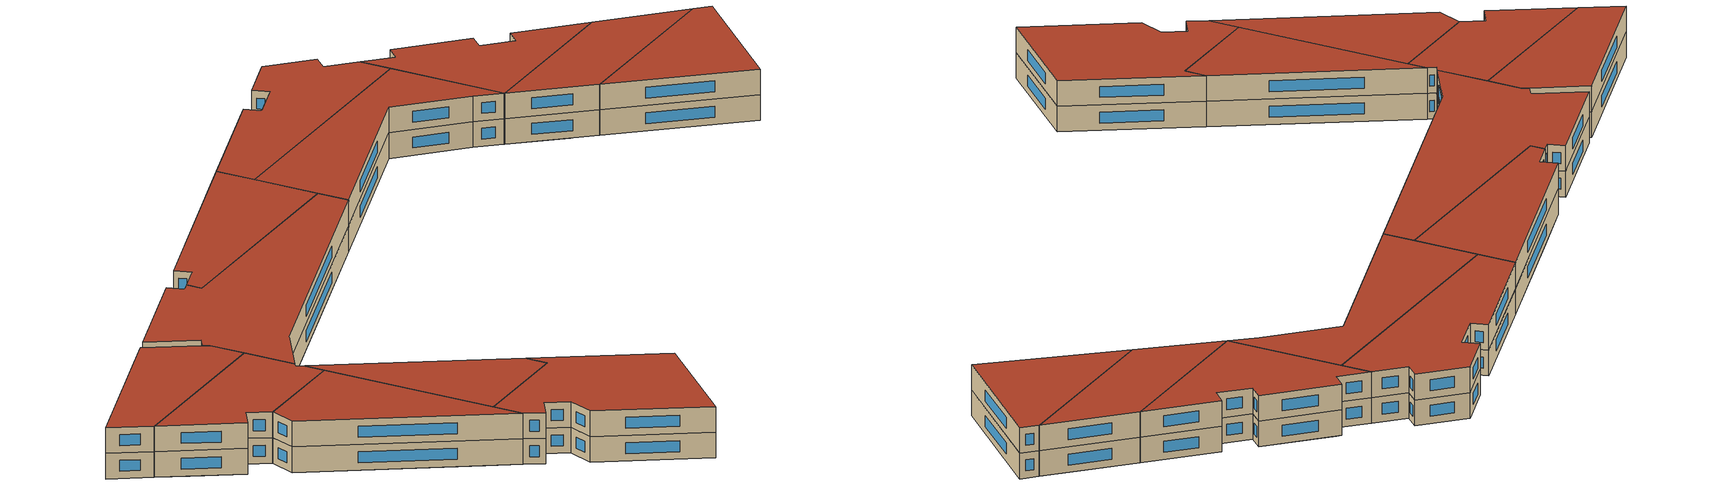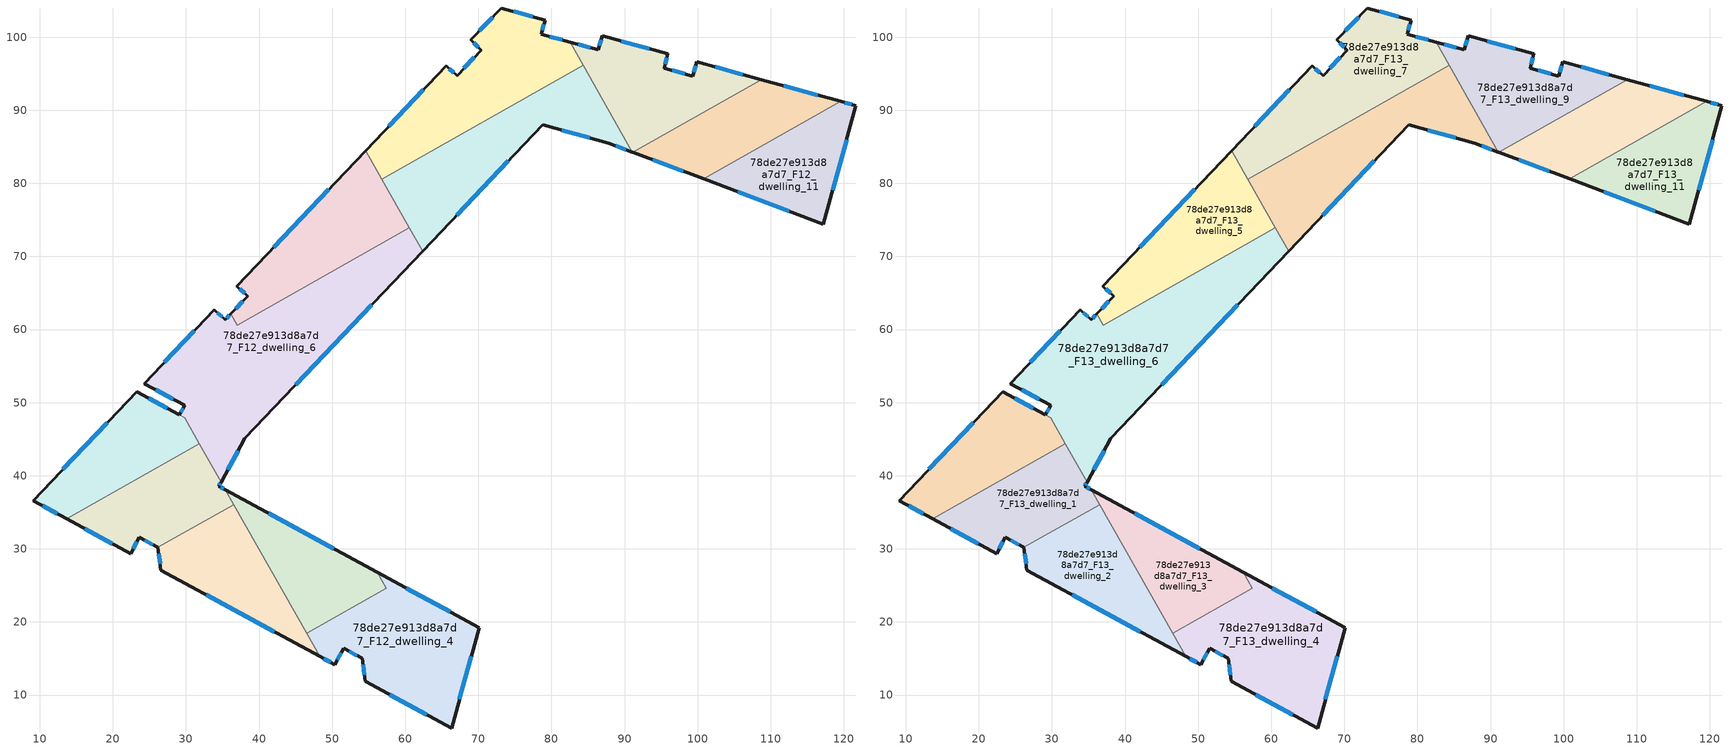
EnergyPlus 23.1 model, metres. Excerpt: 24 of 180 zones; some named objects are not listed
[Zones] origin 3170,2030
78de27e913d8a7d7_F12_dwelling_0
 floor to 78de27e913d8a7d7_F11_dwelling_0 (EU_floor_Construction): 26.29,49.87 29.99,43.33 13.67,34.1 9.08,36.6 23.26,51.52 z36
 floor to 78de27e913d8a7d7_F11_dwelling_2 (EU_floor_Construction): 29.83,47.93 31.84,44.38 29.99,43.33 26.3,49.87 29.11,48.33 z36
 wall outside (EU_wall_Construction): 29.11,48.33 23.26,51.52 9.08,36.6 13.67,34.1 z36:39
 wall to 78de27e913d8a7d7_F12_dwelling_1 (EU_wall_Construction): 13.67,34.1 31.84,44.38 z36:39
 wall to 78de27e913d8a7d7_F12_dwelling_6 (EU_wall_Construction): 29.83,47.94 29.11,48.33 / 31.84,44.38 29.83,47.93 z36:39
 window (EU_Window_Construction): 10.39,35.89 12.36,34.82 / 19.21,47.26 13.13,40.86 / 27.44,49.24 24.93,50.61 z36.86:38.14
78de27e913d8a7d7_F12_dwelling_1
 floor to 78de27e913d8a7d7_F11_dwelling_2 (EU_floor_Construction): 31.84,44.38 34.8,39.14 34.49,38.57 34.63,38.5 34.55,38.37 34.3,38.51 33.52,37.09 29.99,43.33 z36
 floor to 78de27e913d8a7d7_F11_dwelling_1 (EU_floor_Construction): 31.58,40.51 34.69,35.01 26.16,30.2 23.63,31.59 22.42,29.35 17.02,32.28 z36
 floor to 78de27e913d8a7d7_F11_dwelling_3 (EU_floor_Construction): 35.4,38.08 36.54,36.06 34.69,35.01 33.52,37.09 34.3,38.51 34.55,38.37 34.63,38.5 z36
 floor to 78de27e913d8a7d7_F11_dwelling_0 (EU_floor_Construction): 29.99,43.33 31.58,40.51 17.02,32.28 13.67,34.1 z36
 wall outside (EU_wall_Construction): 13.67,34.1 22.42,29.35 23.63,31.59 26.16,30.2 / 35.4,38.08 34.49,38.57 34.8,39.14 z36:39
 wall to 78de27e913d8a7d7_F12_dwelling_2 (EU_wall_Construction): 26.16,30.2 36.54,36.06 z36:39
 wall to 78de27e913d8a7d7_F12_dwelling_3 (EU_wall_Construction): 36.54,36.06 35.4,38.08 z36:39
 wall to 78de27e913d8a7d7_F12_dwelling_6 (EU_wall_Construction): 34.8,39.14 31.84,44.38 z36:39
 window (EU_Window_Construction): 24.35,31.19 25.44,30.59 / 22.77,29.99 23.29,30.95 / 16.17,32.74 19.92,30.71 / 34.58,38.73 34.71,38.98 / 35.14,38.22 34.75,38.43 z36.86:38.14
78de27e913d8a7d7_F12_dwelling_10
 floor to 78de27e913d8a7d7_F11_dwelling_11 (EU_floor_Construction): 116.28,92.11 97.9,81.72 97.87,81.73 95.15,86.55 108.69,94.2 z36
 floor to 78de27e913d8a7d7_F11_dwelling_12 (EU_floor_Construction): 119.56,91.21 100.82,80.62 97.9,81.72 116.28,92.11 z36
 floor to 78de27e913d8a7d7_F11_dwelling_10 (EU_floor_Construction): 95.15,86.55 97.87,81.73 91.12,84.27 z36
 wall outside (EU_wall_Construction): 119.56,91.21 108.69,94.2 / 91.12,84.27 100.82,80.62 z36:39
 wall to 78de27e913d8a7d7_F12_dwelling_9 (EU_wall_Construction): 108.69,94.2 91.12,84.27 z36:39
 wall to 78de27e913d8a7d7_F12_dwelling_11 (EU_wall_Construction): 100.82,80.62 119.56,91.21 z36:39
 window (EU_Window_Construction): 116.45,92.07 111.79,93.35 / 93.89,83.23 98.05,81.66 z36.86:38.14
78de27e913d8a7d7_F12_dwelling_11
 floor to 78de27e913d8a7d7_F11_dwelling_12 (EU_floor_Construction): 121.66,90.63 117.21,74.44 100.82,80.62 119.56,91.21 z36
 wall outside (EU_wall_Construction): 100.82,80.62 117.21,74.44 121.66,90.63 119.56,91.21 z36:39
 window (EU_Window_Construction): 121.06,90.8 120.16,91.04 / 118.48,79.07 120.39,86.01 / 105.51,78.85 112.53,76.21 z36.86:38.14
78de27e913d8a7d7_F12_dwelling_2
 floor to 78de27e913d8a7d7_F11_dwelling_1 (EU_floor_Construction): 34.69,35.01 44.74,17.22 26.58,27.09 26.16,30.2 z36
 floor to 78de27e913d8a7d7_F11_dwelling_3 (EU_floor_Construction): 36.54,36.06 43.5,23.76 41.64,22.71 34.69,35.01 z36
 floor to 78de27e913d8a7d7_F11_dwelling_4 (EU_floor_Construction): 43.5,23.76 48.28,15.31 44.74,17.22 41.64,22.72 z36
 wall outside (EU_wall_Construction): 26.16,30.2 26.58,27.09 48.28,15.3 z36:39
 wall to 78de27e913d8a7d7_F12_dwelling_4 (EU_wall_Construction): 48.28,15.3 46.51,18.43 z36:39
 wall to 78de27e913d8a7d7_F12_dwelling_3 (EU_wall_Construction): 46.51,18.43 36.54,36.06 z36:39
 window (EU_Window_Construction): 32.78,23.72 42.08,18.67 / 26.28,29.31 26.46,27.98 z36.86:38.14
78de27e913d8a7d7_F12_dwelling_3
 floor to 78de27e913d8a7d7_F11_dwelling_3 (EU_floor_Construction): 49.13,30.62 50.7,27.84 43.5,23.76 35.4,38.08 z36
 floor to 78de27e913d8a7d7_F11_dwelling_4 (EU_floor_Construction): 56.14,26.81 57.4,24.59 46.51,18.43 43.5,23.76 50.7,27.84 49.13,30.62 z36
 wall outside (EU_wall_Construction): 56.14,26.81 35.4,38.08 z36:39
 wall to 78de27e913d8a7d7_F12_dwelling_4 (EU_wall_Construction): 46.51,18.43 57.4,24.59 56.14,26.81 z36:39
 window (EU_Window_Construction): 50.22,30.03 41.33,34.86 z36.86:38.14
78de27e913d8a7d7_F12_dwelling_4
 floor to 78de27e913d8a7d7_F11_dwelling_4 (EU_floor_Construction): 70.12,19.22 66.34,5.49 54.54,11.9 54.12,15.01 51.59,16.4 50.38,14.16 48.28,15.31 46.51,18.43 57.4,24.59 56.14,26.81 z36
 wall outside (EU_wall_Construction): 48.28,15.3 50.38,14.16 51.59,16.4 54.12,15.01 54.54,11.9 66.34,5.49 70.12,19.22 56.14,26.81 z36:39
 window (EU_Window_Construction): 52.31,16 53.39,15.41 / 50.72,14.8 51.24,15.76 / 48.88,14.98 49.78,14.49 / 66.12,21.39 60.14,24.64 / 67.42,9.42 69.04,15.3 / 57.91,10.07 62.97,7.33 / 54.24,14.12 54.42,12.79 z36.86:38.14
78de27e913d8a7d7_F12_dwelling_5
 floor adiabatic (EU_floor_Construction): 54.58,84.48 58.94,76.78 44.8,68.78 42.88,72.17 z36
 floor to 78de27e913d8a7d7_F11_dwelling_5 (EU_floor_Construction): 42.88,72.17 46.42,65.91 37.04,60.61 36.15,62.18 38.42,64.58 36.98,65.96 z36
 floor to 78de27e913d8a7d7_F11_dwelling_7 (EU_floor_Construction): 58.94,76.78 60.56,73.91 46.42,65.91 44.8,68.78 z36
 wall outside (EU_wall_Construction): 54.58,84.48 36.98,65.96 38.42,64.58 36.15,62.18 z36:39
 wall to 78de27e913d8a7d7_F12_dwelling_6 (EU_wall_Construction): 36.15,62.18 37.04,60.61 60.56,73.91 z36:39
 wall to 78de27e913d8a7d7_F12_dwelling_8 (EU_wall_Construction): 60.56,73.91 56.8,80.56 z36:39
 wall to 78de27e913d8a7d7_F12_dwelling_7 (EU_wall_Construction): 56.8,80.56 54.58,84.48 z36:39
 window (EU_Window_Construction): 49.55,79.19 42.01,71.25 / 37.77,63.89 36.8,62.86 / 37.39,65.56 38.01,64.97 z36.86:38.14
78de27e913d8a7d7_F12_dwelling_6
 floor to 78de27e913d8a7d7_F11_dwelling_5 (EU_floor_Construction): 46.42,65.91 50.67,58.4 39.86,47.03 32.07,60.8 33.9,62.72 35.35,61.33 36.15,62.18 37.04,60.61 z36
 floor to 78de27e913d8a7d7_F11_dwelling_7 (EU_floor_Construction): 60.56,73.91 62.37,70.71 50.67,58.4 46.42,65.91 z36
 floor to 78de27e913d8a7d7_F11_dwelling_2 (EU_floor_Construction): 32.07,60.8 39.86,47.03 38.06,45.14 34.8,39.14 29.83,47.94 29.11,48.33 29.82,49.62 24.3,52.62 z36
 wall outside (EU_wall_Construction): 36.15,62.18 35.35,61.33 33.9,62.72 24.3,52.62 29.82,49.62 29.11,48.33 / 34.8,39.14 38.06,45.14 62.37,70.71 z36:39
 wall to 78de27e913d8a7d7_F12_dwelling_8 (EU_wall_Construction): 62.37,70.71 60.56,73.91 z36:39
 window (EU_Window_Construction): 25.87,51.76 28.24,50.47 / 31.16,59.83 27.04,55.5 / 34.94,61.73 34.31,62.32 / 35.92,61.94 35.58,61.58 / 45.01,52.45 55.42,63.4 / 35.73,40.85 37.13,43.42 / 29.61,49.25 29.31,48.7 z36.86:38.14
78de27e913d8a7d7_F12_dwelling_7
 floor to 78de27e913d8a7d7_F11_dwelling_8 (EU_floor_Construction): 79.13,102.34 78.61,100.41 82.59,99.31 83.23,98.17 65.08,87.91 62.38,92.69 65.62,96.1 67.08,94.73 70.43,98.24 68.97,99.62 73.13,104 z36
 floor adiabatic (EU_floor_Construction): 62.38,92.69 66.22,85.89 56.8,80.56 54.58,84.48 z36
 floor to 78de27e913d8a7d7_F11_dwelling_9 (EU_floor_Construction): 83.23,98.17 84.38,96.15 66.22,85.89 65.08,87.91 z36
 wall outside (EU_wall_Construction): 82.59,99.31 78.61,100.41 79.13,102.34 73.13,104 68.97,99.62 70.43,98.24 67.08,94.73 65.62,96.1 54.58,84.48 z36:39
 wall to 78de27e913d8a7d7_F12_dwelling_8 (EU_wall_Construction): 56.8,80.56 84.38,96.15 z36:39
 wall to 78de27e913d8a7d7_F12_dwelling_9 (EU_wall_Construction): 84.38,96.15 82.59,99.31 z36:39
 window (EU_Window_Construction): 69.47,97.24 68.04,95.73 / 69.39,99.23 70.01,98.64 / 71.94,102.75 70.16,100.87 / 77.41,102.81 74.84,103.52 / 78.76,100.96 78.98,101.79 / 81.45,99.62 79.75,100.09 / 62.47,92.78 57.74,87.8 / 66.67,95.12 66.04,95.71 z36.86:38.14
78de27e913d8a7d7_F12_dwelling_8
 floor to 78de27e913d8a7d7_F11_dwelling_10 (EU_floor_Construction): 86.03,93.22 91.08,84.29 87.84,85.51 78.97,87.97 79.09,88.09 78.72,88.19 78.33,88.69 78.59,88.84 78.5,88.96 z36
 floor to 78de27e913d8a7d7_F11_dwelling_9 (EU_floor_Construction): 84.38,96.15 86.03,93.22 78.5,88.96 78.59,88.84 78.33,88.69 78.72,88.19 79.09,88.09 78.97,87.97 78.81,88.01 70.17,78.92 66.22,85.89 z36
 floor to 78de27e913d8a7d7_F11_dwelling_7 (EU_floor_Construction): 68.36,82.11 70.17,78.92 62.37,70.71 58.94,76.78 z36
 floor to 78de27e913d8a7d7_F11_dwelling_6 (EU_floor_Construction): 66.22,85.89 68.36,82.11 58.94,76.78 56.8,80.56 z36
 wall outside (EU_wall_Construction): 62.37,70.71 78.81,88.01 87.84,85.51 91.08,84.29 z36:39
 wall to 78de27e913d8a7d7_F12_dwelling_9 (EU_wall_Construction): 91.08,84.29 84.38,96.15 z36:39
 window (EU_Window_Construction): 88.77,85.16 90.16,84.64 / 81.39,87.3 85.26,86.23 / 67.06,75.65 74.11,83.07 z36.86:38.14
78de27e913d8a7d7_F12_dwelling_9
 floor to 78de27e913d8a7d7_F11_dwelling_9 (EU_floor_Construction): 87.53,100.03 90.08,95.51 86.03,93.22 83.23,98.17 84.38,98.82 86.41,98.26 86.96,100.19 z36
 floor to 78de27e913d8a7d7_F11_dwelling_10 (EU_floor_Construction): 90.08,95.51 95.15,86.55 91.12,84.27 91.09,84.28 91.08,84.29 86.03,93.22 z36
 floor to 78de27e913d8a7d7_F11_dwelling_8 (EU_floor_Construction): 84.38,98.82 83.23,98.17 82.59,99.31 z36
 floor to 78de27e913d8a7d7_F11_dwelling_11 (EU_floor_Construction): 108.69,94.2 95.15,86.55 87.53,100.03 95.94,97.71 95.41,95.78 99.34,94.68 99.89,96.63 z36
 wall outside (EU_wall_Construction): 108.69,94.2 99.89,96.63 99.34,94.68 95.41,95.78 95.94,97.71 86.96,100.19 86.41,98.26 82.59,99.31 / 91.08,84.29 91.12,84.27 z36:39
 window (EU_Window_Construction): 98.22,95 96.53,95.46 / 99.73,96.07 99.5,95.24 / 106.17,94.9 102.4,95.94 / 85.32,98.56 83.68,99.01 / 86.8,99.64 86.57,98.81 / 93.37,98.42 89.52,99.48 / 95.56,96.33 95.79,97.16 z36.86:38.14
78de27e913d8a7d7_F13_dwelling_0
 floor to 78de27e913d8a7d7_F12_dwelling_0 (EU_floor_Construction): 29.83,47.93 31.84,44.38 13.67,34.1 9.08,36.6 23.26,51.52 29.11,48.33 z39
 wall outside (EU_wall_Construction): 29.11,48.33 23.26,51.52 9.08,36.6 13.67,34.1 z39:42
 wall to 78de27e913d8a7d7_F13_dwelling_1 (EU_wall_Construction): 13.67,34.1 31.84,44.38 z39:42
 wall to 78de27e913d8a7d7_F13_dwelling_6 (EU_wall_Construction): 29.83,47.94 29.11,48.33 / 31.84,44.38 29.83,47.93 z39:42
 window (EU_Window_Construction): 10.39,35.89 12.36,34.82 / 19.21,47.26 13.13,40.86 / 27.44,49.24 24.93,50.61 z39.86:41.14
 roof outside (EU_roof_Construction): 31.84,44.38 29.83,47.93 29.11,48.33 23.26,51.52 9.08,36.6 13.67,34.1 z42
78de27e913d8a7d7_F13_dwelling_1
 floor to 78de27e913d8a7d7_F12_dwelling_1 (EU_floor_Construction): 31.84,44.38 34.8,39.14 34.49,38.57 35.4,38.08 36.54,36.06 26.16,30.2 23.63,31.59 22.42,29.35 13.67,34.1 z39
 wall outside (EU_wall_Construction): 13.67,34.1 22.42,29.35 23.63,31.59 26.16,30.2 / 35.4,38.08 34.49,38.57 34.8,39.14 z39:42
 wall to 78de27e913d8a7d7_F13_dwelling_2 (EU_wall_Construction): 26.16,30.2 36.54,36.06 z39:42
 wall to 78de27e913d8a7d7_F13_dwelling_3 (EU_wall_Construction): 36.54,36.06 35.4,38.08 z39:42
 wall to 78de27e913d8a7d7_F13_dwelling_6 (EU_wall_Construction): 34.8,39.14 31.84,44.38 z39:42
 window (EU_Window_Construction): 24.35,31.19 25.44,30.59 / 22.77,29.99 23.29,30.95 / 16.17,32.74 19.92,30.71 / 34.58,38.73 34.71,38.98 / 35.14,38.22 34.75,38.43 z39.86:41.14
 roof outside (EU_roof_Construction): 36.54,36.06 35.4,38.08 34.49,38.57 34.8,39.14 31.84,44.38 13.67,34.1 22.42,29.35 23.63,31.59 26.16,30.2 z42
78de27e913d8a7d7_F13_dwelling_10
 floor to 78de27e913d8a7d7_F12_dwelling_10 (EU_floor_Construction): 119.56,91.21 100.82,80.62 91.12,84.27 108.69,94.2 z39
 wall outside (EU_wall_Construction): 119.56,91.21 108.69,94.2 / 91.12,84.27 100.82,80.62 z39:42
 wall to 78de27e913d8a7d7_F13_dwelling_9 (EU_wall_Construction): 108.69,94.2 91.12,84.27 z39:42
 wall to 78de27e913d8a7d7_F13_dwelling_11 (EU_wall_Construction): 100.82,80.62 119.56,91.21 z39:42
 window (EU_Window_Construction): 116.45,92.07 111.79,93.35 / 93.89,83.23 98.05,81.66 z39.86:41.14
 roof outside (EU_roof_Construction): 119.56,91.21 108.69,94.2 91.12,84.27 100.82,80.62 z42
78de27e913d8a7d7_F13_dwelling_11
 floor to 78de27e913d8a7d7_F12_dwelling_11 (EU_floor_Construction): 121.66,90.63 117.21,74.44 100.82,80.62 119.56,91.21 z39
 wall outside (EU_wall_Construction): 100.82,80.62 117.21,74.44 121.66,90.63 119.56,91.21 z39:42
 window (EU_Window_Construction): 121.06,90.8 120.16,91.04 / 118.48,79.07 120.39,86.01 / 105.51,78.85 112.53,76.21 z39.86:41.14
 roof outside (EU_roof_Construction): 117.21,74.44 121.66,90.63 119.56,91.21 100.82,80.62 z42
78de27e913d8a7d7_F13_dwelling_2
 floor to 78de27e913d8a7d7_F12_dwelling_2 (EU_floor_Construction): 36.54,36.06 48.28,15.3 26.58,27.09 26.16,30.2 z39
 wall outside (EU_wall_Construction): 26.16,30.2 26.58,27.09 48.28,15.3 z39:42
 wall to 78de27e913d8a7d7_F13_dwelling_4 (EU_wall_Construction): 48.28,15.3 46.51,18.43 z39:42
 wall to 78de27e913d8a7d7_F13_dwelling_3 (EU_wall_Construction): 46.51,18.43 36.54,36.06 z39:42
 window (EU_Window_Construction): 32.78,23.72 42.08,18.67 / 26.28,29.31 26.46,27.98 z39.86:41.14
 roof outside (EU_roof_Construction): 48.28,15.3 36.54,36.06 26.16,30.2 26.58,27.09 z42
78de27e913d8a7d7_F13_dwelling_3
 floor to 78de27e913d8a7d7_F12_dwelling_3 (EU_floor_Construction): 56.14,26.81 57.4,24.59 46.51,18.43 35.4,38.08 z39
 wall outside (EU_wall_Construction): 56.14,26.81 35.4,38.08 z39:42
 wall to 78de27e913d8a7d7_F13_dwelling_4 (EU_wall_Construction): 46.51,18.43 57.4,24.59 56.14,26.81 z39:42
 window (EU_Window_Construction): 50.22,30.03 41.33,34.86 z39.86:41.14
 roof outside (EU_roof_Construction): 57.4,24.59 56.14,26.81 35.4,38.08 46.51,18.43 z42
78de27e913d8a7d7_F13_dwelling_4
 floor to 78de27e913d8a7d7_F12_dwelling_4 (EU_floor_Construction): 70.12,19.22 66.34,5.49 54.54,11.9 54.12,15.01 51.59,16.4 50.38,14.16 48.28,15.3 46.51,18.43 57.4,24.59 56.14,26.81 z39
 wall outside (EU_wall_Construction): 48.28,15.3 50.38,14.16 51.59,16.4 54.12,15.01 54.54,11.9 66.34,5.49 70.12,19.22 56.14,26.81 z39:42
 window (EU_Window_Construction): 52.31,16 53.39,15.41 / 50.72,14.8 51.24,15.76 / 48.88,14.98 49.78,14.49 / 66.12,21.39 60.14,24.64 / 67.42,9.42 69.04,15.3 / 57.91,10.07 62.97,7.33 / 54.24,14.12 54.42,12.79 z39.86:41.14
 roof outside (EU_roof_Construction): 66.34,5.49 70.12,19.22 56.14,26.81 57.4,24.59 46.51,18.43 48.28,15.3 50.38,14.16 51.59,16.4 54.12,15.01 54.54,11.9 z42
78de27e913d8a7d7_F13_dwelling_5
 floor to 78de27e913d8a7d7_F12_dwelling_5 (EU_floor_Construction): 54.58,84.48 60.56,73.91 37.04,60.61 36.15,62.18 38.42,64.58 36.98,65.96 z39
 wall outside (EU_wall_Construction): 54.58,84.48 36.98,65.96 38.42,64.58 36.15,62.18 z39:42
 wall to 78de27e913d8a7d7_F13_dwelling_6 (EU_wall_Construction): 36.15,62.18 37.04,60.61 60.56,73.91 z39:42
 wall to 78de27e913d8a7d7_F13_dwelling_8 (EU_wall_Construction): 60.56,73.91 56.8,80.56 z39:42
 wall to 78de27e913d8a7d7_F13_dwelling_7 (EU_wall_Construction): 56.8,80.56 54.58,84.48 z39:42
 window (EU_Window_Construction): 49.55,79.19 42.01,71.25 / 37.77,63.89 36.8,62.86 / 37.39,65.56 38.01,64.97 z39.86:41.14
 roof outside (EU_roof_Construction): 60.56,73.91 54.58,84.48 36.98,65.96 38.42,64.58 36.15,62.18 37.04,60.61 z42
78de27e913d8a7d7_F13_dwelling_6
 floor to 78de27e913d8a7d7_F12_dwelling_6 (EU_floor_Construction): 60.56,73.91 62.37,70.71 38.06,45.14 34.8,39.14 29.83,47.94 29.11,48.33 29.82,49.62 24.3,52.62 33.9,62.72 35.35,61.33 36.15,62.18 37.04,60.61 z39
 wall outside (EU_wall_Construction): 36.15,62.18 35.35,61.33 33.9,62.72 24.3,52.62 29.82,49.62 29.11,48.33 / 34.8,39.14 38.06,45.14 62.37,70.71 z39:42
 wall to 78de27e913d8a7d7_F13_dwelling_8 (EU_wall_Construction): 62.37,70.71 60.56,73.91 z39:42
 window (EU_Window_Construction): 25.87,51.76 28.24,50.47 / 31.16,59.83 27.04,55.5 / 34.94,61.73 34.31,62.32 / 35.92,61.94 35.58,61.58 / 45.01,52.45 55.42,63.4 / 35.73,40.85 37.13,43.42 / 29.61,49.25 29.31,48.7 z39.86:41.14
 roof outside (EU_roof_Construction): 38.06,45.14 62.37,70.71 60.56,73.91 37.04,60.61 36.15,62.18 35.35,61.33 33.9,62.72 24.3,52.62 29.82,49.62 29.11,48.33 29.83,47.94 34.8,39.14 z42
78de27e913d8a7d7_F13_dwelling_7
 floor to 78de27e913d8a7d7_F12_dwelling_7 (EU_floor_Construction): 82.59,99.31 84.38,96.15 56.8,80.56 54.58,84.48 65.62,96.1 67.08,94.73 70.43,98.24 68.97,99.62 73.13,104 79.13,102.34 78.61,100.41 z39
 wall outside (EU_wall_Construction): 82.59,99.31 78.61,100.41 79.13,102.34 73.13,104 68.97,99.62 70.43,98.24 67.08,94.73 65.62,96.1 54.58,84.48 z39:42
 wall to 78de27e913d8a7d7_F13_dwelling_8 (EU_wall_Construction): 56.8,80.56 84.38,96.15 z39:42
 wall to 78de27e913d8a7d7_F13_dwelling_9 (EU_wall_Construction): 84.38,96.15 82.59,99.31 z39:42
 window (EU_Window_Construction): 69.47,97.24 68.04,95.73 / 69.39,99.23 70.01,98.64 / 71.94,102.75 70.16,100.87 / 77.41,102.81 74.84,103.52 / 78.76,100.96 78.98,101.79 / 81.45,99.62 79.75,100.09 / 62.47,92.78 57.74,87.8 / 66.67,95.12 66.04,95.71 z39.86:41.14
 roof outside (EU_roof_Construction): 84.38,96.15 82.59,99.31 78.61,100.41 79.13,102.34 73.13,104 68.97,99.62 70.43,98.24 67.08,94.73 65.62,96.1 54.58,84.48 56.8,80.56 z42
78de27e913d8a7d7_F13_dwelling_8
 floor to 78de27e913d8a7d7_F12_dwelling_8 (EU_floor_Construction): 84.38,96.15 91.08,84.29 87.84,85.51 78.81,88.01 62.37,70.71 56.8,80.56 z39
 wall outside (EU_wall_Construction): 62.37,70.71 78.81,88.01 87.84,85.51 91.08,84.29 z39:42
 wall to 78de27e913d8a7d7_F13_dwelling_9 (EU_wall_Construction): 91.08,84.29 84.38,96.15 z39:42
 window (EU_Window_Construction): 88.77,85.16 90.16,84.64 / 81.39,87.3 85.26,86.23 / 67.06,75.65 74.11,83.07 z39.86:41.14
 roof outside (EU_roof_Construction): 91.08,84.29 84.38,96.15 56.8,80.56 62.37,70.71 78.81,88.01 87.84,85.51 z42
78de27e913d8a7d7_F13_dwelling_9
 floor to 78de27e913d8a7d7_F12_dwelling_9 (EU_floor_Construction): 108.69,94.2 91.12,84.27 91.08,84.29 82.59,99.31 86.41,98.26 86.96,100.19 95.94,97.71 95.41,95.78 99.34,94.68 99.89,96.63 z39
 wall outside (EU_wall_Construction): 108.69,94.2 99.89,96.63 99.34,94.68 95.41,95.78 95.94,97.71 86.96,100.19 86.41,98.26 82.59,99.31 / 91.08,84.29 91.12,84.27 z39:42
 window (EU_Window_Construction): 98.22,95 96.53,95.46 / 99.73,96.07 99.5,95.24 / 106.17,94.9 102.4,95.94 / 85.32,98.56 83.68,99.01 / 86.8,99.64 86.57,98.81 / 93.37,98.42 89.52,99.48 / 95.56,96.33 95.79,97.16 z39.86:41.14
 roof outside (EU_roof_Construction): 108.69,94.2 99.89,96.63 99.34,94.68 95.41,95.78 95.94,97.71 86.96,100.19 86.41,98.26 82.59,99.31 91.08,84.29 91.12,84.27 z42
[Building]
EU S2 Campaign: North Axis=0; Terrain=City; Solar Distribution=FullExterior
[Site:Location]
Helsinki-Vantaa.AP: Latitude=60.317; Longitude=24.963; Time Zone=2; Elevation=54.6
[SizingPeriod:WeatherFileDays]
AnnualSizingPeriod: Begin Month=1; Begin Day of Month=1; End Month=12; End Day of Month=31; Day of Week for Start Day=Monday; Use Weather File Daylight Saving Period=No; Use Weather File Rain and Snow Indicators=No
[MATERIAL]
EU_InternalMass_Material: Roughness=MediumRough; Thickness=0.1; Conductivity=1; Density=1800; Specific Heat=900; Thermal Absorptance=0.9; Solar Absorptance=0.7; Visible Absorptance=0.7
[MATERIAL:NOMASS] Roughness=MediumRough; Thermal Absorptance=0.9; Solar Absorptance=0.7; Visible Absorptance=0.7
Name | Thermal Resistance
EU_wall_NoMass | 5.91765
EU_roof_NoMass | 11.1778
EU_floor_NoMass | 6.2875
[WINDOWMATERIAL:SIMPLEGLAZINGSYSTEM]
EU_Window_SimpleGlazing: UFactor=0.994035; Solar Heat Gain Coefficient=0.7; Visible Transmittance=0.7
[CONSTRUCTION]
EU_wall_Construction: EU_wall_NoMass
EU_roof_Construction: EU_roof_NoMass
EU_floor_Construction: EU_floor_NoMass
EU_Window_Construction: EU_Window_SimpleGlazing
EU_InternalMass_Construction: EU_InternalMass_Material
[ZONE] Type=1; Multiplier=1; Ceiling Height=autocalculate; Floor Area=autocalculate; Part of Total Floor Area=Yes
Name | Volume
78de27e913d8a7d7_F12_dwelling_0 | 507.24
78de27e913d8a7d7_F13_dwelling_0 | 507.246
78de27e913d8a7d7_F12_dwelling_1; 78de27e913d8a7d7_F13_dwelling_1 | 495.581
78de27e913d8a7d7_F12_dwelling_10; 78de27e913d8a7d7_F13_dwelling_10 | 497.627
78de27e913d8a7d7_F12_dwelling_11; 78de27e913d8a7d7_F13_dwelling_11 | 488.887
78de27e913d8a7d7_F12_dwelling_2; 78de27e913d8a7d7_F13_dwelling_2 | 520.061
78de27e913d8a7d7_F12_dwelling_3; 78de27e913d8a7d7_F13_dwelling_3 | 471.437
78de27e913d8a7d7_F12_dwelling_4; 78de27e913d8a7d7_F13_dwelling_4 | 748.963
78de27e913d8a7d7_F12_dwelling_5; 78de27e913d8a7d7_F13_dwelling_5 | 632.086
78de27e913d8a7d7_F12_dwelling_6; 78de27e913d8a7d7_F13_dwelling_6 | 1249.41
78de27e913d8a7d7_F12_dwelling_7; 78de27e913d8a7d7_F13_dwelling_7 | 770.801
78de27e913d8a7d7_F12_dwelling_8; 78de27e913d8a7d7_F13_dwelling_8 | 770.85
78de27e913d8a7d7_F12_dwelling_9; 78de27e913d8a7d7_F13_dwelling_9 | 555.072
[INTERNALMASS] Construction=EU_InternalMass_Construction
Name | Zone or ZoneList | Surface Area
78de27e913d8a7d7_F12_dwelling_0_EU_InternalMass | 78de27e913d8a7d7_F12_dwelling_0 | 169.081
78de27e913d8a7d7_F12_dwelling_1_EU_InternalMass | 78de27e913d8a7d7_F12_dwelling_1 | 165.194
78de27e913d8a7d7_F12_dwelling_2_EU_InternalMass | 78de27e913d8a7d7_F12_dwelling_2 | 173.354
78de27e913d8a7d7_F12_dwelling_3_EU_InternalMass | 78de27e913d8a7d7_F12_dwelling_3 | 157.146
78de27e913d8a7d7_F12_dwelling_4_EU_InternalMass | 78de27e913d8a7d7_F12_dwelling_4 | 249.655
78de27e913d8a7d7_F12_dwelling_5_EU_InternalMass | 78de27e913d8a7d7_F12_dwelling_5 | 210.695
78de27e913d8a7d7_F12_dwelling_6_EU_InternalMass | 78de27e913d8a7d7_F12_dwelling_6 | 416.469
78de27e913d8a7d7_F12_dwelling_7_EU_InternalMass | 78de27e913d8a7d7_F12_dwelling_7 | 256.934
78de27e913d8a7d7_F12_dwelling_8_EU_InternalMass | 78de27e913d8a7d7_F12_dwelling_8 | 256.95
78de27e913d8a7d7_F12_dwelling_9_EU_InternalMass | 78de27e913d8a7d7_F12_dwelling_9 | 185.024
78de27e913d8a7d7_F12_dwelling_10_EU_InternalMass | 78de27e913d8a7d7_F12_dwelling_10 | 165.876
78de27e913d8a7d7_F12_dwelling_11_EU_InternalMass | 78de27e913d8a7d7_F12_dwelling_11 | 162.962
78de27e913d8a7d7_F13_dwelling_0_EU_InternalMass | 78de27e913d8a7d7_F13_dwelling_0 | 169.081
78de27e913d8a7d7_F13_dwelling_1_EU_InternalMass | 78de27e913d8a7d7_F13_dwelling_1 | 165.194
78de27e913d8a7d7_F13_dwelling_2_EU_InternalMass | 78de27e913d8a7d7_F13_dwelling_2 | 173.354
78de27e913d8a7d7_F13_dwelling_3_EU_InternalMass | 78de27e913d8a7d7_F13_dwelling_3 | 157.146
78de27e913d8a7d7_F13_dwelling_4_EU_InternalMass | 78de27e913d8a7d7_F13_dwelling_4 | 249.655
78de27e913d8a7d7_F13_dwelling_5_EU_InternalMass | 78de27e913d8a7d7_F13_dwelling_5 | 210.695
78de27e913d8a7d7_F13_dwelling_6_EU_InternalMass | 78de27e913d8a7d7_F13_dwelling_6 | 416.469
78de27e913d8a7d7_F13_dwelling_7_EU_InternalMass | 78de27e913d8a7d7_F13_dwelling_7 | 256.934
78de27e913d8a7d7_F13_dwelling_8_EU_InternalMass | 78de27e913d8a7d7_F13_dwelling_8 | 256.95
78de27e913d8a7d7_F13_dwelling_9_EU_InternalMass | 78de27e913d8a7d7_F13_dwelling_9 | 185.024
78de27e913d8a7d7_F13_dwelling_10_EU_InternalMass | 78de27e913d8a7d7_F13_dwelling_10 | 165.876
78de27e913d8a7d7_F13_dwelling_11_EU_InternalMass | 78de27e913d8a7d7_F13_dwelling_11 | 162.962
[OTHEREQUIPMENT] Fuel Type=Electricity; Design Level Calculation Method=Watts/Area; Power per Zone Floor Area=1; Fraction Latent=0; Fraction Radiant=0; Fraction Lost=0; Carbon Dioxide Generation Rate=0; EndUse Subcategory=EU_Step8_InternalGains
Name | Zone or ZoneList or Space or SpaceList | Schedule
EU_Step8_InternalGain_78de27e913d8a7d7_F12_dwelling_0_f000 | 78de27e913d8a7d7_F12_dwelling_0 | EU_Step8_GainSchedule_78de27e913d8a7d7_F12_dwelling_0_f000
EU_Step8_InternalGain_78de27e913d8a7d7_F12_dwelling_1_f000 | 78de27e913d8a7d7_F12_dwelling_1 | EU_Step8_GainSchedule_78de27e913d8a7d7_F12_dwelling_1_f000
EU_Step8_InternalGain_78de27e913d8a7d7_F12_dwelling_2_f000 | 78de27e913d8a7d7_F12_dwelling_2 | EU_Step8_GainSchedule_78de27e913d8a7d7_F12_dwelling_2_f000
EU_Step8_InternalGain_78de27e913d8a7d7_F12_dwelling_3_f000 | 78de27e913d8a7d7_F12_dwelling_3 | EU_Step8_GainSchedule_78de27e913d8a7d7_F12_dwelling_3_f000
EU_Step8_InternalGain_78de27e913d8a7d7_F12_dwelling_4_f000 | 78de27e913d8a7d7_F12_dwelling_4 | EU_Step8_GainSchedule_78de27e913d8a7d7_F12_dwelling_4_f000
EU_Step8_InternalGain_78de27e913d8a7d7_F12_dwelling_5_f000 | 78de27e913d8a7d7_F12_dwelling_5 | EU_Step8_GainSchedule_78de27e913d8a7d7_F12_dwelling_5_f000
EU_Step8_InternalGain_78de27e913d8a7d7_F12_dwelling_6_f000 | 78de27e913d8a7d7_F12_dwelling_6 | EU_Step8_GainSchedule_78de27e913d8a7d7_F12_dwelling_6_f000
EU_Step8_InternalGain_78de27e913d8a7d7_F12_dwelling_7_f000 | 78de27e913d8a7d7_F12_dwelling_7 | EU_Step8_GainSchedule_78de27e913d8a7d7_F12_dwelling_7_f000
EU_Step8_InternalGain_78de27e913d8a7d7_F12_dwelling_8_f000 | 78de27e913d8a7d7_F12_dwelling_8 | EU_Step8_GainSchedule_78de27e913d8a7d7_F12_dwelling_8_f000
EU_Step8_InternalGain_78de27e913d8a7d7_F12_dwelling_9_f000 | 78de27e913d8a7d7_F12_dwelling_9 | EU_Step8_GainSchedule_78de27e913d8a7d7_F12_dwelling_9_f000
EU_Step8_InternalGain_78de27e913d8a7d7_F12_dwelling_10_f000 | 78de27e913d8a7d7_F12_dwelling_10 | EU_Step8_GainSchedule_78de27e913d8a7d7_F12_dwelling_10_f000
EU_Step8_InternalGain_78de27e913d8a7d7_F12_dwelling_11_f000 | 78de27e913d8a7d7_F12_dwelling_11 | EU_Step8_GainSchedule_78de27e913d8a7d7_F12_dwelling_11_f000
EU_Step8_InternalGain_78de27e913d8a7d7_F13_dwelling_0_f000 | 78de27e913d8a7d7_F13_dwelling_0 | EU_Step8_GainSchedule_78de27e913d8a7d7_F13_dwelling_0_f000
EU_Step8_InternalGain_78de27e913d8a7d7_F13_dwelling_1_f000 | 78de27e913d8a7d7_F13_dwelling_1 | EU_Step8_GainSchedule_78de27e913d8a7d7_F13_dwelling_1_f000
EU_Step8_InternalGain_78de27e913d8a7d7_F13_dwelling_2_f000 | 78de27e913d8a7d7_F13_dwelling_2 | EU_Step8_GainSchedule_78de27e913d8a7d7_F13_dwelling_2_f000
EU_Step8_InternalGain_78de27e913d8a7d7_F13_dwelling_3_f000 | 78de27e913d8a7d7_F13_dwelling_3 | EU_Step8_GainSchedule_78de27e913d8a7d7_F13_dwelling_3_f000
EU_Step8_InternalGain_78de27e913d8a7d7_F13_dwelling_4_f000 | 78de27e913d8a7d7_F13_dwelling_4 | EU_Step8_GainSchedule_78de27e913d8a7d7_F13_dwelling_4_f000
EU_Step8_InternalGain_78de27e913d8a7d7_F13_dwelling_5_f000 | 78de27e913d8a7d7_F13_dwelling_5 | EU_Step8_GainSchedule_78de27e913d8a7d7_F13_dwelling_5_f000
EU_Step8_InternalGain_78de27e913d8a7d7_F13_dwelling_6_f000 | 78de27e913d8a7d7_F13_dwelling_6 | EU_Step8_GainSchedule_78de27e913d8a7d7_F13_dwelling_6_f000
EU_Step8_InternalGain_78de27e913d8a7d7_F13_dwelling_7_f000 | 78de27e913d8a7d7_F13_dwelling_7 | EU_Step8_GainSchedule_78de27e913d8a7d7_F13_dwelling_7_f000
EU_Step8_InternalGain_78de27e913d8a7d7_F13_dwelling_8_f000 | 78de27e913d8a7d7_F13_dwelling_8 | EU_Step8_GainSchedule_78de27e913d8a7d7_F13_dwelling_8_f000
EU_Step8_InternalGain_78de27e913d8a7d7_F13_dwelling_9_f000 | 78de27e913d8a7d7_F13_dwelling_9 | EU_Step8_GainSchedule_78de27e913d8a7d7_F13_dwelling_9_f000
EU_Step8_InternalGain_78de27e913d8a7d7_F13_dwelling_10_f000 | 78de27e913d8a7d7_F13_dwelling_10 | EU_Step8_GainSchedule_78de27e913d8a7d7_F13_dwelling_10_f000
EU_Step8_InternalGain_78de27e913d8a7d7_F13_dwelling_11_f000 | 78de27e913d8a7d7_F13_dwelling_11 | EU_Step8_GainSchedule_78de27e913d8a7d7_F13_dwelling_11_f000
[ZONEVENTILATION:DESIGNFLOWRATE] Schedule=EU_AlwaysOn; Design Flow Rate Calculation Method=AirChanges/Hour; Air Changes per Hour=0.596421; Ventilation Type=Natural; Fan Pressure Rise=0; Fan Total Efficiency=1; Constant Term Coefficient=1; Temperature Term Coefficient=0; Velocity Term Coefficient=0; Velocity Squared Term Coefficient=0; Minimum Indoor Temperature=-100; Maximum Indoor Temperature=100; Delta Temperature=-100; Minimum Outdoor Temperature=-100; Maximum Outdoor Temperature=100; Maximum Wind Speed=40
Name | Zone or ZoneList or Space or SpaceList
EU_ConstantAir_78de27e913d8a7d7_F12_dwelling_0 | 78de27e913d8a7d7_F12_dwelling_0
EU_ConstantAir_78de27e913d8a7d7_F12_dwelling_1 | 78de27e913d8a7d7_F12_dwelling_1
EU_ConstantAir_78de27e913d8a7d7_F12_dwelling_2 | 78de27e913d8a7d7_F12_dwelling_2
EU_ConstantAir_78de27e913d8a7d7_F12_dwelling_3 | 78de27e913d8a7d7_F12_dwelling_3
EU_ConstantAir_78de27e913d8a7d7_F12_dwelling_4 | 78de27e913d8a7d7_F12_dwelling_4
EU_ConstantAir_78de27e913d8a7d7_F12_dwelling_5 | 78de27e913d8a7d7_F12_dwelling_5
EU_ConstantAir_78de27e913d8a7d7_F12_dwelling_6 | 78de27e913d8a7d7_F12_dwelling_6
EU_ConstantAir_78de27e913d8a7d7_F12_dwelling_7 | 78de27e913d8a7d7_F12_dwelling_7
EU_ConstantAir_78de27e913d8a7d7_F12_dwelling_8 | 78de27e913d8a7d7_F12_dwelling_8
EU_ConstantAir_78de27e913d8a7d7_F12_dwelling_9 | 78de27e913d8a7d7_F12_dwelling_9
EU_ConstantAir_78de27e913d8a7d7_F12_dwelling_10 | 78de27e913d8a7d7_F12_dwelling_10
EU_ConstantAir_78de27e913d8a7d7_F12_dwelling_11 | 78de27e913d8a7d7_F12_dwelling_11
EU_ConstantAir_78de27e913d8a7d7_F13_dwelling_0 | 78de27e913d8a7d7_F13_dwelling_0
EU_ConstantAir_78de27e913d8a7d7_F13_dwelling_1 | 78de27e913d8a7d7_F13_dwelling_1
EU_ConstantAir_78de27e913d8a7d7_F13_dwelling_2 | 78de27e913d8a7d7_F13_dwelling_2
EU_ConstantAir_78de27e913d8a7d7_F13_dwelling_3 | 78de27e913d8a7d7_F13_dwelling_3
EU_ConstantAir_78de27e913d8a7d7_F13_dwelling_4 | 78de27e913d8a7d7_F13_dwelling_4
EU_ConstantAir_78de27e913d8a7d7_F13_dwelling_5 | 78de27e913d8a7d7_F13_dwelling_5
EU_ConstantAir_78de27e913d8a7d7_F13_dwelling_6 | 78de27e913d8a7d7_F13_dwelling_6
EU_ConstantAir_78de27e913d8a7d7_F13_dwelling_7 | 78de27e913d8a7d7_F13_dwelling_7
EU_ConstantAir_78de27e913d8a7d7_F13_dwelling_8 | 78de27e913d8a7d7_F13_dwelling_8
EU_ConstantAir_78de27e913d8a7d7_F13_dwelling_9 | 78de27e913d8a7d7_F13_dwelling_9
EU_ConstantAir_78de27e913d8a7d7_F13_dwelling_10 | 78de27e913d8a7d7_F13_dwelling_10
EU_ConstantAir_78de27e913d8a7d7_F13_dwelling_11 | 78de27e913d8a7d7_F13_dwelling_11
[HVACTEMPLATE:ZONE:IDEALLOADSAIRSYSTEM] System Availability Schedule=EU_AlwaysOn; Maximum Heating Supply Air Temperature=50; Minimum Cooling Supply Air Temperature=13; Maximum Heating Supply Air Humidity Ratio=0.0156; Minimum Cooling Supply Air Humidity Ratio=0.0077; Heating Limit=NoLimit; Cooling Limit=NoLimit; Heating Availability Schedule=EU_AlwaysOn; Cooling Availability Schedule=EU_CoolingOff; Dehumidification Control Type=ConstantSensibleHeatRatio; Cooling Sensible Heat Ratio=0.7; Dehumidification Setpoint=60; Humidification Control Type=None; Humidification Setpoint=30; Outdoor Air Method=None; Outdoor Air Flow Rate per Person=0.00944; Outdoor Air Flow Rate per Zone Floor Area=0; Outdoor Air Flow Rate per Zone=0; Demand Controlled Ventilation Type=None; Outdoor Air Economizer Type=NoEconomizer; Heat Recovery Type=None; Sensible Heat Recovery Effectiveness=0.7; Latent Heat Recovery Effectiveness=0.65
Name | Template Thermostat
78de27e913d8a7d7_F12_dwelling_0 | EU_HeatOnly_78de27e913d8a7d7_F12_dwelling_0
78de27e913d8a7d7_F12_dwelling_1 | EU_HeatOnly_78de27e913d8a7d7_F12_dwelling_1
78de27e913d8a7d7_F12_dwelling_2 | EU_HeatOnly_78de27e913d8a7d7_F12_dwelling_2
78de27e913d8a7d7_F12_dwelling_3 | EU_HeatOnly_78de27e913d8a7d7_F12_dwelling_3
78de27e913d8a7d7_F12_dwelling_4 | EU_HeatOnly_78de27e913d8a7d7_F12_dwelling_4
78de27e913d8a7d7_F12_dwelling_5 | EU_HeatOnly_78de27e913d8a7d7_F12_dwelling_5
78de27e913d8a7d7_F12_dwelling_6 | EU_HeatOnly_78de27e913d8a7d7_F12_dwelling_6
78de27e913d8a7d7_F12_dwelling_7 | EU_HeatOnly_78de27e913d8a7d7_F12_dwelling_7
78de27e913d8a7d7_F12_dwelling_8 | EU_HeatOnly_78de27e913d8a7d7_F12_dwelling_8
78de27e913d8a7d7_F12_dwelling_9 | EU_HeatOnly_78de27e913d8a7d7_F12_dwelling_9
78de27e913d8a7d7_F12_dwelling_10 | EU_HeatOnly_78de27e913d8a7d7_F12_dwelling_10
78de27e913d8a7d7_F12_dwelling_11 | EU_HeatOnly_78de27e913d8a7d7_F12_dwelling_11
78de27e913d8a7d7_F13_dwelling_0 | EU_HeatOnly_78de27e913d8a7d7_F13_dwelling_0
78de27e913d8a7d7_F13_dwelling_1 | EU_HeatOnly_78de27e913d8a7d7_F13_dwelling_1
78de27e913d8a7d7_F13_dwelling_2 | EU_HeatOnly_78de27e913d8a7d7_F13_dwelling_2
78de27e913d8a7d7_F13_dwelling_3 | EU_HeatOnly_78de27e913d8a7d7_F13_dwelling_3
78de27e913d8a7d7_F13_dwelling_4 | EU_HeatOnly_78de27e913d8a7d7_F13_dwelling_4
78de27e913d8a7d7_F13_dwelling_5 | EU_HeatOnly_78de27e913d8a7d7_F13_dwelling_5
78de27e913d8a7d7_F13_dwelling_6 | EU_HeatOnly_78de27e913d8a7d7_F13_dwelling_6
78de27e913d8a7d7_F13_dwelling_7 | EU_HeatOnly_78de27e913d8a7d7_F13_dwelling_7
78de27e913d8a7d7_F13_dwelling_8 | EU_HeatOnly_78de27e913d8a7d7_F13_dwelling_8
78de27e913d8a7d7_F13_dwelling_9 | EU_HeatOnly_78de27e913d8a7d7_F13_dwelling_9
78de27e913d8a7d7_F13_dwelling_10 | EU_HeatOnly_78de27e913d8a7d7_F13_dwelling_10
78de27e913d8a7d7_F13_dwelling_11 | EU_HeatOnly_78de27e913d8a7d7_F13_dwelling_11
[SIZING:ZONE] Zone Cooling Design Supply Air Temperature Input Method=SupplyAirTemperature; Zone Cooling Design Supply Air Temperature=13; Zone Heating Design Supply Air Temperature Input Method=SupplyAirTemperature; Zone Heating Design Supply Air Temperature=50; Zone Cooling Design Supply Air Humidity Ratio=0.008; Zone Heating Design Supply Air Humidity Ratio=0.008; Cooling Design Air Flow Method=DesignDay; Cooling Design Air Flow Rate=0; Cooling Minimum Air Flow per Zone Floor Area=0.000762; Cooling Minimum Air Flow=0; Cooling Minimum Air Flow Fraction=0.2; Heating Design Air Flow Method=DesignDay; Heating Design Air Flow Rate=0; Heating Maximum Air Flow per Zone Floor Area=0.002032; Heating Maximum Air Flow=0.141576; Heating Maximum Air Flow Fraction=0.3; Account for Dedicated Outdoor Air System=No; Dedicated Outdoor Air System Control Strategy=NeutralSupplyAir; Dedicated Outdoor Air Low Setpoint Temperature for Design=autosize; Dedicated Outdoor Air High Setpoint Temperature for Design=autosize; Zone Load Sizing Method=Sensible Load Only No Latent Load; Zone Latent Cooling Design Supply Air Humidity Ratio Input Method=HumidityRatioDifference; Zone Cooling Design Supply Air Humidity Ratio Difference=0.005; Zone Latent Heating Design Supply Air Humidity Ratio Input Method=HumidityRatioDifference; Zone Humidification Design Supply Air Humidity Ratio Difference=0.005
78de27e913d8a7d7_F12_dwelling_0; 78de27e913d8a7d7_F12_dwelling_1; 78de27e913d8a7d7_F12_dwelling_2; 78de27e913d8a7d7_F12_dwelling_3; 78de27e913d8a7d7_F12_dwelling_4; 78de27e913d8a7d7_F12_dwelling_5; 78de27e913d8a7d7_F12_dwelling_6; 78de27e913d8a7d7_F12_dwelling_7; 78de27e913d8a7d7_F12_dwelling_8; 78de27e913d8a7d7_F12_dwelling_9; 78de27e913d8a7d7_F12_dwelling_10; 78de27e913d8a7d7_F12_dwelling_11; 78de27e913d8a7d7_F13_dwelling_0; 78de27e913d8a7d7_F13_dwelling_1; 78de27e913d8a7d7_F13_dwelling_2; 78de27e913d8a7d7_F13_dwelling_3; 78de27e913d8a7d7_F13_dwelling_4; 78de27e913d8a7d7_F13_dwelling_5; 78de27e913d8a7d7_F13_dwelling_6; 78de27e913d8a7d7_F13_dwelling_7; 78de27e913d8a7d7_F13_dwelling_8; 78de27e913d8a7d7_F13_dwelling_9; 78de27e913d8a7d7_F13_dwelling_10; 78de27e913d8a7d7_F13_dwelling_11
[SCHEDULE:CONSTANT]
Name | Hourly Value
EU_AlwaysOn | 1
EU_CoolingOff | 0
[SCHEDULE:FILE] Column Number=1; Rows to Skip at Top=0; Number of Hours of Data=8760; Column Separator=Comma; Interpolate to Timestep=No; Minutes per Item=60; Adjust Schedule for Daylight Savings=Yes
Name | File
EU_Step8_GainSchedule_78de27e913d8a7d7_F12_dwelling_0_f000 | ../../schedules/78de27e913d8a7d7/78de27e913d8a7d7_F12_dwelling_0_f000_gain.csv
EU_Step8_GainSchedule_78de27e913d8a7d7_F12_dwelling_1_f000 | ../../schedules/78de27e913d8a7d7/78de27e913d8a7d7_F12_dwelling_1_f000_gain.csv
EU_Step8_GainSchedule_78de27e913d8a7d7_F12_dwelling_2_f000 | ../../schedules/78de27e913d8a7d7/78de27e913d8a7d7_F12_dwelling_2_f000_gain.csv
EU_Step8_GainSchedule_78de27e913d8a7d7_F12_dwelling_3_f000 | ../../schedules/78de27e913d8a7d7/78de27e913d8a7d7_F12_dwelling_3_f000_gain.csv
EU_Step8_GainSchedule_78de27e913d8a7d7_F12_dwelling_4_f000 | ../../schedules/78de27e913d8a7d7/78de27e913d8a7d7_F12_dwelling_4_f000_gain.csv
EU_Step8_GainSchedule_78de27e913d8a7d7_F12_dwelling_5_f000 | ../../schedules/78de27e913d8a7d7/78de27e913d8a7d7_F12_dwelling_5_f000_gain.csv
EU_Step8_GainSchedule_78de27e913d8a7d7_F12_dwelling_6_f000 | ../../schedules/78de27e913d8a7d7/78de27e913d8a7d7_F12_dwelling_6_f000_gain.csv
EU_Step8_GainSchedule_78de27e913d8a7d7_F12_dwelling_7_f000 | ../../schedules/78de27e913d8a7d7/78de27e913d8a7d7_F12_dwelling_7_f000_gain.csv
EU_Step8_GainSchedule_78de27e913d8a7d7_F12_dwelling_8_f000 | ../../schedules/78de27e913d8a7d7/78de27e913d8a7d7_F12_dwelling_8_f000_gain.csv
EU_Step8_GainSchedule_78de27e913d8a7d7_F12_dwelling_9_f000 | ../../schedules/78de27e913d8a7d7/78de27e913d8a7d7_F12_dwelling_9_f000_gain.csv
EU_Step8_GainSchedule_78de27e913d8a7d7_F12_dwelling_10_f000 | ../../schedules/78de27e913d8a7d7/78de27e913d8a7d7_F12_dwelling_10_f000_gain.csv
EU_Step8_GainSchedule_78de27e913d8a7d7_F12_dwelling_11_f000 | ../../schedules/78de27e913d8a7d7/78de27e913d8a7d7_F12_dwelling_11_f000_gain.csv
EU_Step8_GainSchedule_78de27e913d8a7d7_F13_dwelling_0_f000 | ../../schedules/78de27e913d8a7d7/78de27e913d8a7d7_F13_dwelling_0_f000_gain.csv
EU_Step8_GainSchedule_78de27e913d8a7d7_F13_dwelling_1_f000 | ../../schedules/78de27e913d8a7d7/78de27e913d8a7d7_F13_dwelling_1_f000_gain.csv
EU_Step8_GainSchedule_78de27e913d8a7d7_F13_dwelling_2_f000 | ../../schedules/78de27e913d8a7d7/78de27e913d8a7d7_F13_dwelling_2_f000_gain.csv
EU_Step8_GainSchedule_78de27e913d8a7d7_F13_dwelling_3_f000 | ../../schedules/78de27e913d8a7d7/78de27e913d8a7d7_F13_dwelling_3_f000_gain.csv
EU_Step8_GainSchedule_78de27e913d8a7d7_F13_dwelling_4_f000 | ../../schedules/78de27e913d8a7d7/78de27e913d8a7d7_F13_dwelling_4_f000_gain.csv
EU_Step8_GainSchedule_78de27e913d8a7d7_F13_dwelling_5_f000 | ../../schedules/78de27e913d8a7d7/78de27e913d8a7d7_F13_dwelling_5_f000_gain.csv
EU_Step8_GainSchedule_78de27e913d8a7d7_F13_dwelling_6_f000 | ../../schedules/78de27e913d8a7d7/78de27e913d8a7d7_F13_dwelling_6_f000_gain.csv
EU_Step8_GainSchedule_78de27e913d8a7d7_F13_dwelling_7_f000 | ../../schedules/78de27e913d8a7d7/78de27e913d8a7d7_F13_dwelling_7_f000_gain.csv
EU_Step8_GainSchedule_78de27e913d8a7d7_F13_dwelling_8_f000 | ../../schedules/78de27e913d8a7d7/78de27e913d8a7d7_F13_dwelling_8_f000_gain.csv
EU_Step8_GainSchedule_78de27e913d8a7d7_F13_dwelling_9_f000 | ../../schedules/78de27e913d8a7d7/78de27e913d8a7d7_F13_dwelling_9_f000_gain.csv
EU_Step8_GainSchedule_78de27e913d8a7d7_F13_dwelling_10_f000 | ../../schedules/78de27e913d8a7d7/78de27e913d8a7d7_F13_dwelling_10_f000_gain.csv
EU_Step8_GainSchedule_78de27e913d8a7d7_F13_dwelling_11_f000 | ../../schedules/78de27e913d8a7d7/78de27e913d8a7d7_F13_dwelling_11_f000_gain.csv
